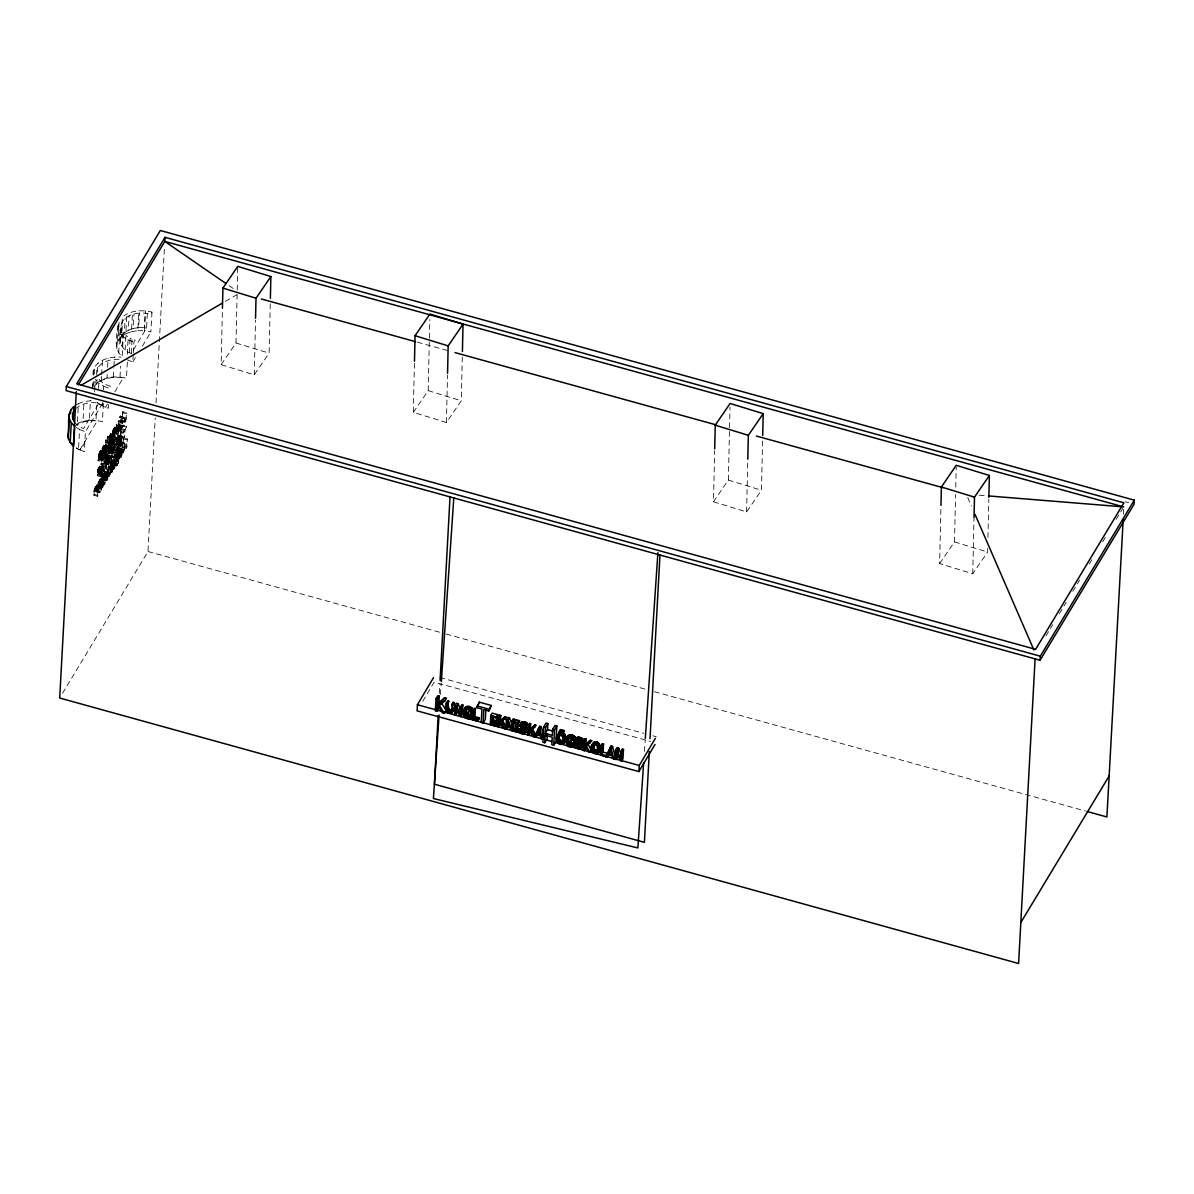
<?xml version="1.0" encoding="UTF-8"?>
<svg xmlns="http://www.w3.org/2000/svg" width="1194" height="1194" viewBox="0 0 1194 1194"><rect width="100%" height="100%" fill="white"/><g stroke="black" fill="none" stroke-linecap="round" stroke-linejoin="round"><path stroke-width="0.75" stroke-dasharray="5 3.75" d="M107.266 452.108L105.759 454.093L106.639 456.571L104.654 462.391L106.535 458.974L106.49 460.153L104.773 463.376L104.341 461.332L107.52 453.929L99.759 451.81L98.012 460.72L101.639 461.735L104.221 456.809L104.191 454.347L102.4 456.571L98.774 455.571L100.789 450.377L107.266 452.108C111.221 447.914 104.102 441.586 102.415 447.795L107.997 449.407M112.743 462.794L109.535 468.003L111.594 461.168L109.818 464.302L115.564 465.958L113.833 469.182L106.908 467.794L106.221 468.914L111.848 470.526L106.221 468.914M99.162 452.899L110.296 456.302L108.266 463.391L110.176 459.929L110.117 461.153L108.176 464.585L101.46 462.988L100.774 464.108L102.102 464.63L100.326 470.749L102.774 464.72M113.43 469.466L115.206 462.182L113.445 465.302L113.505 464.138L115.52 460.884L113.714 468.197L115.624 464.735L115.564 465.958M114.848 438.034C117.042 434.019 109.445 431.795 109.266 436.422L114.848 438.034L112.684 444.258L114.43 441.452L110.236 440.302L108.982 441.72L108.818 449.81L105.191 448.81L106.087 441.467L105.191 448.81M120.713 443.183L115.997 441.884L118.4 435.168L118.549 439.407L115.922 444.496L118.355 437.989L121.967 438.989L119.534 445.496L113.266 443.392L112.579 444.511L117.519 446.034L115.743 452.153L112.132 451.153L113.908 445.034M119.534 445.496C122.057 442.795 125.325 434.72 118.609 435.198M102.639 478.481C101.953 476.734 105.176 467.944 105.609 472.884C106.281 479.272 98.072 480.495 107.564 479.734C113.549 462.406 102.266 480.092 107.564 479.734M116.34 455.75C115.639 454.004 118.863 445.213 119.296 450.168C119.982 456.541 111.773 457.765 121.266 457.018C127.251 439.676 115.967 457.362 121.266 457.018M270.247 303.903L269.128 353.14L254.262 374.841L221.144 364.677L222.442 308.142M221.144 364.677L236.009 342.991L237.173 291.918M237.218 290.097L237.77 266.381M254.262 374.841L255.516 320.126M462.287 357.021L461.287 400.796L446.422 422.482L413.318 412.333L414.437 363.08M413.318 412.333L428.183 390.632L429.81 319.499M446.422 422.482L447.511 375.065M762.578 440.989L761.459 490.227L746.593 511.927L713.49 501.764L714.654 450.69M713.49 501.764L728.355 480.078L730.012 407.124M746.593 511.927L747.802 459.033M987.692 548.419L987.617 552.061L972.752 573.747L939.633 563.598L940.976 505.226M939.633 563.598L954.499 541.897L955.588 494.48M955.752 487.182L956.215 467.123M972.752 573.747L974.035 517.211M987.945 537.464L988.826 499.167M103.997 447.302L103.699 446.452L102.371 448.675L102.177 452.198L103.699 449.78L104.057 445.123L104.236 449.123L102.221 454.63L103.968 451.825L103.908 452.929L101.833 455.929L102.4 447.571L106.4 448.735L107.311 447.466L107.609 448.302M110.117 461.153C100.236 459.197 108.415 456.839 105.52 449.407L107.863 446.153M102.177 452.198L106.206 452.974L107.669 446.138M110.758 441.556L108.669 444.556L109.251 436.198L114.445 437.452C112.52 448.019 111.624 434.153 114.46 436.929M116.564 440.183L118.057 436.362L116.564 440.183L120.191 441.183L121.967 437.601L120.758 438.72L110.848 435.929L110.893 433.765L110.236 440.302M110.893 433.765C110.684 447.213 106.565 436.288 110.848 435.929M114.43 441.452L112.296 445.556L112.37 438.034L114.714 434.78M112.803 463.212L113.236 465.003L115.117 462.003L115.176 460.899L113.43 463.705L115.46 458.197L115.445 454.227L113.639 456.869L119.206 458.481L117.057 464.705L118.042 463.481L118.803 461.899L111.743 459.944L109.818 464.302M114.445 437.452L114.52 434.765M115.206 456.377C110.923 456.735 115.042 467.66 115.266 454.213M118.803 461.899L116.669 466.003L116.728 458.481L118.893 455.212L119.206 458.481M118.833 457.377C114.549 457.75 118.669 468.675 118.893 455.212M103.206 477.406L104.788 472.302L104.714 476.048L103.266 478.122L107.251 479.287L108.773 472.018M106.818 478.406L108.624 473.511L104.266 472.854M116.908 454.123C118.519 460.048 119.803 441.108 116.908 454.123L120.534 455.123L120.788 456.615L121.878 454.824L122.221 450.616L118.49 449.571M77.446 421.616L78.416 403.572L84.058 401.512L93.729 400.527M102.55 403.348L85.416 431.765L84.341 451.616L78.505 449.407L79.58 429.556L75.968 427.243M77.341 423.422L82.983 421.363L84.058 401.512M82.983 421.363L89.341 420.348L90.416 400.483M92.251 388.99L92.639 381.767M93.028 374.543C92.699 360.633 109.773 355.931 121.087 357.215M92.834 386.035L93.028 382.423M93.968 381.274L93.684 386.692C100.997 376.677 115.251 375.483 126.46 378.259L127.34 362.006M94.371 374.05L94.759 366.827M94.639 391.99L95.221 381.17M96.833 383.02L97.027 379.423M97.415 372.2L97.908 363.17M103.4 403.572L102.415 421.616L95.968 420.437L96.953 402.378M98.505 388.528L98.803 383.11L95.326 379.364M99.893 487.943L98.535 489.719L97.49 496.286L93.878 495.286L95.565 486.495L102.221 487.495L103.445 484.257L101.818 487.674L96.087 486.062M93.878 495.286L94.416 494.406C91.102 481.66 103.266 493.182 103.893 484.719C104.55 477.764 98.863 491.913 103.968 479.809L101.714 483.988L101.191 490.152L94.639 488.301M101.386 380.065L101.58 376.453M101.669 374.647L102.46 360.215M96.013 491.749L96.893 484.406L100.505 485.406L100.162 491.868L99.624 492.764L96.013 491.749L96.893 484.406M101.669 471.645L103.624 469.496L103.162 472.914L100.893 476.794L97.281 475.794L97.804 469.63L99.609 466.018L103.669 466.451L103.609 467.555C101.997 474.063 95.371 470.451 100.042 465.451M98.012 460.72L100.281 456.839L100.729 453.436L98.774 455.571M98.639 458.257L100.027 454.705L98.639 458.257L102.251 459.257L103.788 455.675L102.251 459.257M97.281 475.794L99.535 471.914L99.998 468.496L98.042 470.645M97.893 473.317L99.445 469.735L97.893 473.317L108.893 476.257M100.341 478.809L98.102 482.988L97.58 489.152L100.147 484.227L100.132 481.764L98.341 484.003L100.341 478.809L106.744 480.645M97.49 496.286L98.087 489.838L99.938 487.018M108.579 404.647L108.385 408.258L102.55 406.05L102.744 402.438M103.43 389.796L103.624 386.184L98.803 383.11M99.624 492.764L100.505 485.406M101.639 461.735L102.162 455.571L104.4 451.392L102.4 456.571M100.893 476.794L101.43 470.645L103.669 466.451M107.027 378.005L107.221 374.394M107.609 367.17L108.102 358.155M103.684 456.989L102.654 466.869L103.684 456.989L111.475 459.242L111.833 452.78L107.699 451.645L108.355 449.511C124.176 452.78 105.132 442.75 109.43 455.615L108.893 456.511L109.355 450.601L111.34 447.243M101.191 490.152L101.938 488.54M104.371 459.496L108.206 451.78L107.326 459.123M118.251 445.049L105.565 441.332L106.236 439.198L109.863 440.198L109.191 442.332L109.863 440.198M106.236 439.198L105.565 441.332M105.803 453.198L106.4 448.735M104.729 484.286L105.759 474.391L104.729 484.286L98.281 482.421M107.818 436.258L106.803 446.153L107.818 436.258L111.445 437.258L110.952 446.257L110.415 447.153L103.818 445.258M99.609 466.018L106.281 467.869L107.296 457.989M106.281 467.869L107.669 452.675L111.296 453.675L111.833 452.78M108.355 449.511L107.699 451.645M117.624 457.824L113.609 456.645L112.266 471.794L111.729 472.675L108.102 471.675L109.132 461.794L114.296 463.272M108.818 449.81L110.818 440.452M113.37 376.976L113.863 367.961M113.967 366.155L114.445 357.125M108.102 471.675L109.132 461.794M110.415 447.153L111.445 437.258M117.743 326.052L119.773 333.051L123.251 336.798L122.176 356.648C112.191 348.126 117.519 332.827 118.699 321.887M111.37 446.526L118.087 448.272L119.101 438.392L118.624 447.392L111.908 445.631L111.311 452.645M103.147 457.884L110.938 460.123L111.296 453.675M121.833 440.168L112.012 437.482L112.609 431.034L114.46 428.213M116.788 348.752L117.863 328.902M111.908 445.631L111.564 452.093L115.191 453.093L115.534 446.631L114.654 453.989L109.132 452.317M116.594 344.484L118.131 340.365L119.206 320.514M111.729 472.675L112.206 463.69M102.147 454.526L112.52 457.511C109.594 453.451 118.773 446.422 111.102 447.287M115.027 426.601L114.146 433.959L115.027 426.601L121.594 428.437L122.37 421.437L121.833 422.318C122.982 425.154 118.878 435.855 120.251 424.96L119.355 432.318L120.967 429.586L124.579 430.586L124.176 438.168L125.146 429.646L126.713 426.109L123.101 425.109L119.504 431.079M112.52 457.511L113.549 450.944M118.699 352.902L119.773 333.051M147.369 313.515L146.578 328.066L131.295 353.439C117.251 349.543 118.848 332.23 122.445 321.41C128.773 312.768 141.071 311.753 150.743 314.141L151.981 312.097C142.653 309.843 131.937 310.171 123.877 315.873M120.206 416.049L125.654 418.124L120.206 416.049L119.534 417.184L125.594 419.318L123.325 425.736L116.624 423.96L115.743 431.318L118.146 426.915L118.758 420.437L125.43 422.243L125.997 421.303L126.46 412.691L122.848 411.691L121.803 421.243L122.848 411.691M120.504 343.2L121.131 324.962M116.624 423.96C115.251 434.855 119.355 424.154 118.221 421.318L118.758 420.437M118.131 340.365L121.281 336.708L122.355 316.858M118.027 430.138L116.669 431.929L115.639 438.497M120.34 339.514L121.669 335.962L122.445 321.41M120.012 377.065L120.594 366.245M122.146 346.782L122.937 332.23L121.295 328.648M117.773 434.959L118.654 427.616L117.773 434.959L112.251 433.303M122.922 451.168L117.191 449.75L117.818 447.675L121.43 448.675L120.803 450.75L121.43 448.675M117.818 447.675L117.191 449.75M118.43 446.66L118.37 447.795L121.982 448.795L122.549 447.854L122.609 446.72L118.997 445.72L118.43 446.66L122.549 447.854M121.669 335.962L124.385 332.813L125.161 318.261M118.997 445.72L118.087 448.272M119.893 431.422L121.594 428.437M125.146 350.021L125.937 335.469L122.937 332.23M121.281 336.708L125.833 333.753L126.907 313.903M120.967 429.586L120.549 437.168L121.519 428.646L123.325 425.736M117.131 451.123L123.624 452.944L124.415 447.795L126.534 444.272L122.907 443.272L120.788 446.78L119.997 451.944L120.46 443.332L121.027 442.392L124.654 443.392L124.46 446.765L126.579 443.258L122.967 442.243L120.848 445.765L126.862 447.541L127.34 438.944L117.893 436.467M120.848 445.765L121.027 442.392L117.549 441.302M123.101 425.109L123.042 426.124L126.668 427.124M121.982 448.795L122.609 446.72M124.385 332.813L128.31 330.245L129.101 315.694M112.773 430.512L123.057 433.109L126.713 426.109M127.295 354.32L128.071 339.872L123.251 336.798M122.683 447.481L123.713 437.929L122.683 447.481L126.295 448.481L126.862 447.541M123.624 452.944L124.654 443.392M125.43 422.243L126.46 412.691M129.31 352.678L130.101 338.126L125.937 335.469M125.833 333.753L131.474 331.693L132.549 311.828M126.295 448.481L127.34 438.944M131.295 353.439L132.086 338.887M128.31 330.245L133.176 328.469L133.967 313.918M126.997 359.737L132.832 361.946L133.221 354.722M133.325 352.917L133.907 342.081L135.146 340.036L130.101 338.126M131.474 331.693L137.832 330.663L138.907 310.813M133.176 328.469L138.668 327.589L139.459 313.037M146.578 328.066L144.384 327.663L145.175 313.112M151.981 312.097L150.907 331.947L144.459 330.753L145.534 310.903M62.581 693.236L147.981 551.494L155.235 417.81M156.026 402.945L159.25 343.544M159.354 341.678L164.474 246.994M439.377 693.415L439.87 684.147M1123.285 514.33L1123.778 508.435M440.452 694.609L441.213 683.475M644.432 751.384L645.193 740.25M120.534 455.123L122.221 450.616M120.176 430.646L113.982 429.333L112.012 437.482M122.236 436.198C119.534 437.452 118.087 448.138 121.967 438.989M120.191 441.183L120.758 438.72M114.385 468.391L110.102 467.182L111.743 459.944M110.072 456.078L108.057 459.332L107.997 460.496L109.758 457.377L107.982 464.66M118.072 429.213L116.102 432.586L114.46 447.272L115.49 437.392M99.624 484.734L99.729 483.092L98.192 486.674L99.624 484.734L103.251 485.734M121.206 418.094L118.967 425.945L121.967 418.318M98.087 470.108L103.938 471.749L105.714 465.63L104.4 465.108L105.072 463.988L106.445 464.645L101.46 462.988M103.938 471.749L106.4 465.72L100.774 464.108M107.55 469.436L105.773 475.555L108.221 469.526M115.743 452.153L118.206 446.123L112.579 444.511M103.43 475.108L109.385 476.555L111.161 470.436L109.848 469.914L110.52 468.794L111.893 469.451L106.908 467.794M109.385 476.555L111.535 470.436M111.982 463.779L110.236 467.242M102.729 472.943L103.057 470.734L101.52 474.317L102.729 472.943L99.102 471.943M84.923 441.452L82.714 446.69L79.759 449.884A25.417 16.343 3.1 0 1 74.953 446.81M422.78 701.296L434.153 682.177L650.611 741.414M79.834 449.914L97.236 420.915A25.417 16.343 3.1 0 0 74.073 426.885M107.43 404.109L105.46 407.363L98.117 403.318L94.624 399.572M114.848 391.796L123.191 377.946L120.385 377.438A25.417 16.343 3.1 0 0 94.072 387.05M132.832 361.946L135.683 357.2M142.355 346.156L150.907 331.947M119.534 417.184L123.146 418.198L123.833 417.049M115.997 441.884L118.355 437.989M112.132 451.153L114.579 445.123M123.057 433.109L124.579 430.586M116.878 444.392L116.206 445.511L117.519 446.034M103.58 467.6L99.953 466.6M110.938 460.123L111.475 459.242M114.654 453.989L115.191 453.093M1045.959 635.909L1052.705 624.701M1059.391 613.612L1066.182 602.358M1072.824 591.314L1079.645 580M1089.256 564.046L1093.107 557.658M1102.719 541.703L1106.569 535.315M1116.181 519.345L1122.912 508.181M109.52 442.929L113.146 443.929M99.759 451.81L100.789 450.377M73.864 406.527L78.416 403.572M225.353 301.381L236.561 294.858M138.668 327.589L144.384 327.663M137.832 330.663L144.459 330.753M89.341 420.348L95.968 420.437M979.214 495.182L986.632 495.794M439.855 677.52L643.79 733.34M652.73 735.788L656.312 736.758M1125.091 501.734L1128.688 502.734M417.348 342.171L449.645 351.111M122.281 412.631L125.892 413.631M122.37 420.303L125.997 421.303M118.221 421.318L121.833 422.318M118.534 424.616L122.146 425.631M118.012 425.004L122.101 426.213M116.087 424.855L119.713 425.855M118.4 425.795L122.594 426.945L124.833 419.094L123.146 418.198M117.952 425.87L121.564 426.885M118.296 426.362L121.907 427.362M117.818 426.631L121.445 427.631M118.146 426.915L121.773 427.915M117.713 427.004L121.34 428.004M117.445 427.676L121.072 428.676M121.519 428.646L125.146 429.646M117.788 427.93L121.415 428.93M117.236 428.049L120.863 429.049M114.49 427.497L121.191 429.392M117.027 428.347L120.639 429.347M116.788 428.586L120.952 429.825M114.221 428.258L120.191 429.736M113.967 428.422L120.669 430.243M113.714 428.691L120.415 430.512M113.43 429.094L119.937 430.706M113.982 429.333L117.594 430.333M113.191 429.541L123.116 432.094M113.534 429.885L117.146 430.885M112.967 430.004L116.594 431.004M113.34 430.228L116.952 431.228M113.057 430.915L116.669 431.929M112.609 431.034L116.579 432.273M112.475 431.586L116.102 432.586M112.818 432.049L116.445 433.049M112.37 432.138L115.982 433.138M114.684 433.064L118.31 434.064M112.296 432.706L116.37 433.929M118.161 435.317L122.385 436.392M118.878 435.765L124.743 437.243M117.863 435.646L121.49 436.646M110.669 433.9L114.863 434.974M118.922 436.303L122.534 437.303M110.415 434.168L114.967 435.303M117.534 436.123L121.803 437.362M110.146 434.541L115.012 435.825M117.728 436.676L122.519 438.004M117.236 436.676L122.012 438.153M110.4 435.168L114.385 436.273M110.206 435.362L114.997 436.556M116.952 437.273L122.46 438.81M123.146 438.87L126.773 439.87M109.684 435.422L113.624 436.676M116.713 437.885L122.34 439.616M118.296 438.571L121.922 439.586M116.863 438.511L120.475 439.511M116.743 438.914L122.161 440.407M108.744 437.034L114.714 438.765M116.325 439.213L119.952 440.228M109.221 437.303L112.848 438.317M116.669 439.332L121.698 440.75M107.281 437.153L114.266 438.959M118.325 440.213L121.937 441.213M110.549 438.407L114.534 439.467M116.191 439.899L121.549 441.302M110.43 438.84L114.057 439.84M117.758 440.81L121.684 442.004M110.714 439.123L114.34 440.138M116.087 440.601L119.713 441.601M110.281 439.243L113.893 440.243M110.102 439.631L114.117 440.75M116.042 441.287L121.37 442.75M109.893 440.004L113.52 441.004M109.669 440.347L113.281 441.347M117.415 442.467L124.086 444.332M109.43 440.601L113.594 441.81M116.773 442.661L120.385 443.661M109.027 440.825L112.848 441.765M110.355 441.452L114.37 442.556M116.46 443.004L120.654 444.138M105.624 440.198L113.281 442.273M119.803 444.213L116.012 443.272L120.355 444.601M109.415 441.541L113.042 442.541M108.982 441.72L113.684 443.034M116.445 443.974L120.072 444.974M108.445 442.765L112.952 444.168M105.55 442.347L113.385 444.452M108.415 443.481L112.042 444.496M120.788 446.78L124.415 447.795M109.415 443.989L113.027 444.989M108.46 444.034L112.729 445.362M108.535 444.392L112.49 445.556M107.341 445.258L110.952 446.257M118.833 448.287L122.803 449.541M118.609 448.422L122.221 449.422M118.325 448.72L122.892 449.914M117.251 448.616L121.37 449.81M118.012 449.198L122.937 450.451M104.49 445.675L108.117 446.675M110.848 447.437L114.475 448.451M103.565 445.526L107.191 446.526M110.594 447.72L114.206 448.72M118.34 449.645L122.31 450.795M103.311 445.914L108.161 447.198M110.311 448.123L113.937 449.123M117.952 450.138L121.579 451.138M103.55 446.541L107.535 447.646M110.863 448.362L114.475 449.362M118.758 450.526L124.176 452.004M103.371 446.735L108.147 447.914M110.072 448.556L114.251 449.586M117.4 450.422L122.848 451.959M102.833 446.795L106.46 447.795M110.415 448.899L114.027 449.899M117.564 450.929L122.37 452.078M103.162 447.049L109.355 448.914M109.848 449.034L113.475 450.034M104.475 447.675L108.087 448.675M110.221 449.257L116.46 450.974M103.982 447.81L107.594 448.81M110.057 449.601L113.684 450.601M109.654 449.526L113.281 450.526M117.251 451.854L122.251 453.257M116.893 451.884L122.579 453.526M109.49 450.063L113.445 451.302M101.893 448.407L107.505 449.854M117.131 452.377L122.146 453.795M102.371 448.675L107.863 450.123M109.355 450.601L112.982 451.601M116.684 452.675L122.385 454.317M103.803 449.317L107.43 450.332M107.758 450.526L113.326 452.063M117.027 452.929L122.027 454.332M109.251 451.168L112.863 452.168M103.699 449.78L107.684 450.839M116.534 453.466L121.878 454.824M118.519 454.078L122.146 455.078M103.58 450.198L107.49 451.496M109.176 451.735L113.251 452.944M118.087 454.272L121.713 455.287M103.43 450.616L107.057 451.616M116.415 454.257L121.878 455.78M115.042 454.347L121.31 456.078M115.714 454.75L121.579 456.421M103.042 451.377L106.669 452.377M114.773 454.615L121.116 456.377M100.341 450.944L107.579 452.824M114.52 454.989L120.937 456.556M100.699 451.541L106.744 453.168M114.908 455.541L118.654 456.571M114.758 455.615L120.952 457.481M114.042 455.869L119.997 457.302M100.177 452.093L106.191 453.914M114.37 456.123L120.669 457.78M102.132 453.093L106.833 454.407M115.684 456.75L120.236 457.884M115.191 456.899L118.818 457.899M99.714 452.765L107.042 454.929M109.43 455.615L113.057 456.63M99.371 453.362L110.296 456.302M98.923 453.436L105.729 455.332M106.072 455.317L110.326 456.571M115.102 457.929L118.713 458.929M113.117 457.481L119.072 459.212M99.087 454.004L104.445 455.362M115.012 458.406L118.639 459.406M98.714 454.004L105.191 455.854M105.535 456.078L109.147 457.078M98.983 454.347L110.251 457.571M114.922 458.854L118.907 459.914M98.535 454.571L109.788 457.69M100.281 455.198L108.863 457.601M114.788 459.272L118.415 460.287M98.401 455.138L110.102 458.287M115.087 459.571L118.699 460.586M98.789 455.407L104.221 456.809M104.953 457.183L109.639 458.496M114.639 459.69L118.266 460.69M114.46 460.078L118.475 461.197M98.311 455.735L104.072 457.332M105.848 457.929L109.848 459.063M111.908 459.884L117.878 461.451M98.251 456.347L103.893 457.854M104.938 458.108L109.236 459.466M111.52 460.123L115.773 461.377M100.087 457.317L103.714 458.317M105.848 458.929L109.475 459.929M111.266 460.436L117.952 462.257M99.55 457.436L103.162 458.436M104.654 458.794L108.266 459.794M113.4 461.272L117.206 462.212M99.893 457.735L103.52 458.75M105.266 459.153L108.893 460.153M110.982 460.884L118.743 463.003M99.281 457.824L102.893 458.824M105.505 459.63L109.863 460.765M111.46 461.138L117.4 462.988M99.042 458.063L103.311 459.123M110.684 461.391L117.191 463.123M110.967 461.735L118.042 463.481M99.281 458.705L102.908 459.705M105.191 460.257L109.55 461.526M111.923 462.078L118.251 464.003M110.4 461.988L117.758 464.003M98.759 459.108L102.609 460.003M104.609 460.571L108.55 461.839M98.58 459.153L102.206 460.153M105.624 461.212L109.594 462.347M111.296 462.735L117.519 464.376M104.759 461.272L108.385 462.287M113.355 463.6L117.758 464.899M98.55 459.839L102.177 460.839M104.341 461.332L107.967 462.347M110.385 462.914L114.684 464.272M104.669 461.66L116.4 464.944M104.624 462.033L108.251 463.033M111.296 463.735L117.4 465.436M104.162 462.093L108.639 463.212M110.102 463.585L116.445 465.481M104.654 462.391L108.938 463.585M112.908 464.839L117.102 465.809M109.848 464.257L116.848 466.003M104.087 462.809L108.654 464.048M104.087 463.197L108.385 464.376M104.132 463.466L108.176 464.585M110.639 465.063L114.997 466.332M110.057 465.376L113.684 466.376M110.385 465.645L113.997 466.645M111.072 466.003L115.042 467.152M110.206 466.078L113.833 467.093M109.788 466.138L114.4 467.555M110.117 466.466L114.728 467.794M110.072 466.839L114.087 468.018M109.609 466.899L113.714 468.197M103.191 465.988L106.818 466.988M109.535 467.615L114.102 468.854M109.535 468.003L113.833 469.182M109.579 468.272L113.624 469.391M99.027 466.884L102.639 467.884M99.445 467.167L103.057 468.167M98.968 467.839L102.594 468.839M98.43 467.973L103.624 469.496M108.639 470.779L112.266 471.794M99.595 468.526L103.206 469.526M98.192 468.511L103.714 469.824M101.027 469.57L104.654 470.57M98.356 469.078L103.714 470.436M97.983 469.063L102.535 470.332M104.908 471.152L109.102 472.272M98.236 469.406L103.669 470.884M97.804 469.63L102.714 470.943M104.639 471.451L109.206 472.645M99.535 470.272L103.594 471.376M104.311 471.928L109.236 473.182M97.669 470.212L103.475 471.869M104.639 472.361L108.535 473.346M104.475 472.555L109.221 473.899M97.565 470.809L103.326 472.406M103.997 472.511L108.669 473.824M97.52 471.421L103.162 472.914M103.699 473.152L107.684 474.242M105.535 473.675L109.161 474.675M99.356 472.391L102.968 473.391M103.878 473.645L110.102 475.376M98.803 472.496L107.057 474.854M99.162 472.809L102.774 473.809M103.699 474.093L109.042 475.466M98.535 472.899L102.162 473.899M98.296 473.137L102.565 474.197M103.565 474.585L108.55 475.973M98.55 473.779L102.162 474.779M98.027 474.182L101.863 475.063M102.997 475.406L108.699 477.048M97.848 474.227L101.475 475.227M103.341 475.66L108.326 477.048M102.833 476.197L108.46 477.809M97.818 474.913L101.43 475.913M103.221 476.854L108.012 478.003M102.729 476.988L108.191 478.51M103.997 477.809L107.624 478.809M102.654 477.779L107.893 479.152M103.266 478.122L107.415 479.107M103.356 478.301L107.102 479.346M102.684 479.018L107.251 480.212M103.356 479.51L106.982 480.51M99.893 479.376L103.52 480.376M100.281 479.913L103.908 480.913L100.251 479.958M99.326 480.242L103.356 481.525M99.266 481.197L102.893 482.197M98.729 481.316L102.356 482.331M99.893 481.869L105.266 483.391M98.938 481.794L103.997 483.182M98.49 481.869L103.206 483.197M100.386 482.779L104.012 483.779M98.535 482.764L103.968 484.242M99.386 483.301L103.445 484.257M98.102 482.988L103.893 484.719M98.386 483.466L101.997 484.466M97.968 483.57L103.774 485.227M98.356 483.839L102.49 485.003M97.863 484.152L103.624 485.749M97.818 484.764L103.46 486.271M99.654 485.734L103.266 486.749M96.356 485.301L103.072 487.167M98.833 486.242L102.46 487.256M99.236 486.54L102.863 487.54M95.833 486.227L102.46 488.137M95.565 486.495L102.162 488.421M95.296 486.898L99.46 488.137M95.61 487.361L99.236 488.361M95.042 487.346L101.729 489.271M95.386 487.674L99.012 488.689M94.833 487.809L98.818 489.033M94.908 488.719L98.535 489.719M94.475 488.839L98.087 489.838M94.804 489.077L98.43 490.077M94.341 489.376L97.953 490.376M94.684 489.838L98.311 490.853M94.222 489.943L97.848 490.943M96.535 490.868L100.162 491.868M94.147 490.51L98.236 491.719M94.102 491.092L97.729 492.107M94.416 494.406L98.027 495.406M147.981 551.494L444.272 633.521M446.078 634.014L645.402 689.207M654.372 691.684L1085.346 811.01M954.499 541.897L987.617 552.061M728.355 480.078L761.459 490.227M428.183 390.632L461.287 400.796M236.009 342.991L269.128 353.14M128.071 339.872L133.907 342.081M103.624 386.184L109.46 388.408L110.699 386.349A21.955 14.104 3.1 0 1 98.49 378.543M79.58 429.556L85.416 431.765M97.729 402.96L102.55 406.05M76.103 447.869L78.505 449.407M229.054 285.635L235.173 289.843M967.722 497.525L971.394 506.002M93.222 370.931L93.416 375.214M96.848 374.961A21.955 14.104 3.1 0 1 120.728 359.424M74.446 421.915A21.955 14.104 3.1 0 0 81.625 427.81L83.61 428.556L98.893 403.184L96.699 402.781A21.955 14.104 3.1 0 0 76.685 407.93M101.594 474.287L101.117 483.272L102.132 473.391L101.594 474.287"/><path stroke-width="1.5" d="M448.78 701.102L447.407 703.4C442.825 712.594 454.839 716.878 451.69 704.579L453.078 702.296L454.213 702.609C457.481 715.848 441.78 717.087 446.272 703.087L447.646 700.788L448.78 701.102C447.899 703.43 447.466 711.848 452.242 709.743M222.442 308.142L222.905 288.082L237.77 266.381L270.874 276.545L270.381 298.425M255.546 318.291L256.009 298.231L270.874 276.545M414.482 361.26L415.064 335.723L429.93 314.037L463.033 324.186L462.406 351.543M447.556 373.244L448.168 345.887L463.033 324.186M714.699 448.869L715.236 425.168L730.101 403.468L763.205 413.631L762.712 435.512M747.802 459.033L748.339 435.317L763.205 413.631M940.976 505.226L941.379 486.988L956.245 465.302L989.363 475.466L988.856 497.346M974.035 517.211L974.498 497.152L989.363 475.466M66.327 386.543L66.103 390.617L1040.064 660.267L1134.076 504.226L1134.3 500.152L160.339 230.502L66.327 386.543L1040.287 656.193L1134.3 500.152M73.177 419.169L73.864 406.527C65.804 413.348 69.924 425.124 68.118 434.153C67.565 438.959 70.162 443.272 73.685 446.317M68.312 438.422L69.192 414.303M70.521 413.796L70.715 410.199M70.207 442.571L71.282 422.721L69.386 418.572M76.297 391.662L59.7 698.027L1018.601 963.498L1035.094 658.998M73.789 444.511L74.67 428.273M164.996 237.337L76.715 383.871L1035.616 649.342L1123.912 502.823L164.996 237.337L164.787 241.412L78.416 384.767M433.526 677.64L417.422 704.744L417.094 710.863L638.924 771.578L655.028 744.474M448.481 706.699L444.272 713.355L442.347 712.818L438.213 706.191L437.034 707.176L438.84 704.176L439.273 696.162L437.78 695.759L435.974 698.759L435.317 710.863L436.81 711.281L438.616 708.281L437.123 707.863M436.81 711.281L437.467 699.177L439.273 696.162M438.168 715.654L434.452 784.219L644.402 842.337L649.327 751.548M440.079 680.446L450.019 497.002M451.929 712.743L453.078 702.296M457.198 707.788L456.929 712.743L455.556 715.042L454.496 714.743L454.989 705.49L456.377 703.206L458.138 703.699L460.765 710.549M455.556 715.042L456.004 706.758L459.6 716.161L461.003 716.549L462.391 714.251L462.884 705.012L461.824 704.714L460.451 707.012L460.033 714.549L456.75 705.982L458.138 703.699M461.003 716.549L461.511 707.296L462.884 705.012M467.242 713.549L467.182 714.639L469.481 715.266L469.346 717.534C461.048 718.967 464.57 704.027 470.675 711.997L472.242 708.266C463.287 699.953 458.809 721.534 470.436 718.46L471.824 716.176L472.033 712.206L468.63 711.266L467.242 713.549L470.66 714.49L472.033 712.206M468.57 712.34L468.63 711.266M470.779 712.027L472.242 708.266M470.436 718.46L470.66 714.49M474.958 716.624L475.406 708.475L474.272 708.161L472.884 710.445L472.391 719.698L477.794 721.191L479.227 717.803L474.958 716.624L473.585 718.922L477.854 720.101L479.227 717.803M473.585 718.922L474.033 710.758L475.406 708.475M476.928 707.699L479.301 702.147L491.167 705.445L488.809 710.982L483.809 709.609L483.077 722.967L481.212 722.46L481.943 709.087L476.928 707.699L479.301 702.147M477.794 721.191L477.854 720.101M485.883 709.191L485.346 719.221L483.077 722.967M488.809 710.982L491.167 705.445M497.808 714.669L496.361 718.057L497.808 714.669L492.182 713.116L490.794 715.415L490.301 724.654L495.928 726.206L497.361 722.833L492.868 721.579L491.495 723.877L495.988 725.116L497.361 722.833M491.495 723.877L491.868 716.818L497.614 718.295L496.167 721.683L491.674 720.445M492.868 721.579L493.167 716.296M495.928 726.206L495.988 725.116M496.167 721.683L497.614 718.295M498.256 717.475L497.749 726.713L498.883 727.027L500.271 724.743L500.779 715.49L499.629 715.176L498.256 717.475L499.391 717.788L500.779 715.49M498.883 727.027L499.629 715.176M508.569 721.997L508.301 726.967L506.928 729.25L505.868 728.967L506.36 719.713L507.748 717.43L509.51 717.922L512.136 724.773M506.928 729.25L507.375 720.982L510.972 730.385L512.375 730.773L513.763 728.474L514.256 719.236L513.196 718.937L511.823 721.236L511.405 728.773L508.122 720.206L509.51 717.922M512.375 730.773L512.883 721.519L514.256 719.236M514.345 730.355L515.465 730.668L516.838 728.37L515.718 728.056L514.286 731.295L517.659 732.235L519.091 728.997L517.972 728.683L516.599 730.982L517.718 731.28L519.091 728.997M515.465 730.668L515.853 723.31L514.793 722.057L516.166 719.758L519.539 720.698L518.106 723.922L517.002 723.624L516.599 730.982M516.166 719.758L514.748 722.997M517.659 732.235L517.718 731.28M518.106 723.922L519.539 720.698M517.972 728.683L518.375 721.325L519.494 721.639M519.42 730.579L519.256 732.086C522.942 737.116 529.703 730.624 523.032 728.37C516.599 723.698 526.629 727.086 525.927 725.624C508.107 719.012 534.957 738.683 519.42 730.579L520.793 728.28L524.763 730.504L523.39 732.803M525.778 727.056L527.315 723.325C525.524 721.027 519.718 721.012 521.256 725.012M528.151 725.758L527.658 734.997L528.793 735.31L530.166 733.026L530.673 723.773L529.539 723.46L528.151 725.758L529.285 726.071L530.673 723.773M528.793 735.31L529.285 726.071M529.33 727.161L529.539 723.46M547.509 730.4L547.882 723.579L545.986 723.057L543.703 726.862L542.867 742.205L544.748 742.728L547.046 738.922L547.285 734.414M544.748 742.728L545.583 727.385L547.882 723.579M545.165 735.22L552.24 737.176L551.822 744.683L553.717 745.205L556.001 741.414L556.837 726.056L554.956 725.534L552.658 729.34L552.329 735.37L545.255 733.4L547.553 729.594L552.852 731.071M553.717 745.205L554.538 729.862L556.837 726.056M559.016 733.116L560.464 729.609L561.598 729.922L561.538 731.131L560.165 733.429L559.016 733.116L560.464 729.609M560.165 733.429L561.598 729.922M561.449 732.549L561.389 733.773L562.523 734.086L563.971 730.579L562.837 730.265L561.449 732.549L562.598 732.877L562.523 734.086M557.896 737.101C558.031 725.818 571.657 737.564 563.658 743.19C557.628 748.862 552.643 733.34 560.717 734.579L562.837 730.265M569.971 741.996L569.911 743.071L572.195 743.698L572.075 745.966C563.762 747.399 567.299 732.474 573.404 740.429L574.971 736.713C566.001 728.4 561.523 749.966 573.165 746.907L574.538 744.608L574.762 740.638L571.344 739.698L569.971 741.996L573.374 742.937L574.762 740.638M571.344 739.698L568.657 745.205M573.165 746.907L573.374 742.937M581.269 745.593C578.478 747.519 575.866 740.653 574.851 745.922L574.762 747.459C594.448 755.369 562.568 732.176 582.821 738.698L581.284 742.414C579.956 738.698 573.508 742.996 577.717 739.19M576.224 743.623L576.881 745.698M582.821 738.698L581.284 742.414M583.165 750.369L583.672 741.116L585.045 738.832L586.179 739.146L585.687 748.384L584.299 750.683L583.165 750.369L584.553 748.071L585.687 748.384M584.299 750.683L585.045 738.832M603.104 752.101L607.373 753.28L605.985 755.578L601.716 754.399L603.104 752.101L603.537 743.952L602.403 743.638L601.03 745.922L600.522 755.175L607.224 757.026L608.597 754.727M601.716 754.399L602.164 746.235L603.537 743.952M602.209 747.34L602.403 743.638M605.985 755.578L605.925 756.668L607.373 753.28M621.373 755.011L618.731 748.16L616.97 747.668L615.597 749.966L615.089 759.205L616.164 759.503L617.537 757.205L617.895 750.593M616.164 759.503L616.611 751.235L620.208 760.623L621.611 761.011L622.999 758.712L623.492 749.474L622.432 749.175L621.044 751.474L620.641 759.026L617.358 750.444L618.731 748.16M621.611 761.011L622.432 749.175M638.924 771.578L639.253 765.458L655.357 738.355M650.029 738.579L659.969 555.135M1040.064 660.267L1040.287 656.193M1123.181 519.569L1106.898 816.965L1087.137 811.502M439.079 715.012L433.407 798.532L637.88 847.949L643.67 762.533M441.332 681.61L453.795 497.898M645.312 738.385L657.909 552.703M557.688 738.623C565.613 725.922 563.583 754.921 557.688 738.623L559.329 734.788M592.224 748.19C600.149 735.474 598.119 764.488 592.224 748.19L594.149 743.772L592.493 746.638M468.376 717.564L469.749 715.281L465.973 712.788L466.197 708.385M563.658 743.19L563.971 737.444L560.717 734.579M571.09 746.011L572.478 743.713L568.702 741.22L568.911 736.817L567.046 740.34M598.194 752.757C603.343 739.579 583.075 743.787 593.896 753.444C606.298 756.533 597.075 732.683 592.418 745.563M464.421 710.117L465.257 707.505M567.15 738.549L567.971 735.937M522.256 723.534L522.524 721.773L521.151 724.071M576.389 741.19L577.224 739.355L581.448 740.996M577.777 738.892L578.045 737.146L576.538 739.474M574.851 745.922C591.015 752.892 569.239 741.384 576.657 739.429M524.554 731.579C531.957 731.28 521.733 720.982 520.868 726.653M580.747 746.966C587.015 745.429 576.896 736.788 576.374 742.026M535.927 737.28L536.897 734.937L540.598 735.967L541.285 738.773L542.494 739.101L543.882 736.817L541.27 726.713L539.763 726.295L534.763 736.967L535.927 737.28L537.3 734.997M607.224 757.026L608.194 754.683M537.3 733.982L539.046 729.862L540.3 734.817L537.3 733.982L539.852 728.937M608.597 753.712L610.343 749.593L611.597 754.548L608.597 753.712L609.985 751.429M539.763 726.295L534.763 736.967M611.059 746.026L606.074 756.712L611.059 746.026L612.567 746.444L615.179 756.548L613.806 758.847L612.582 758.503L611.895 755.698L607.447 754.414M564.359 739.429C562.807 743.056 558.061 739.34 559.061 736.325M598.895 748.981C597.358 752.608 592.597 748.892 593.597 745.892M599.955 749.728L599.089 751.011M463.451 710.505L466.794 708.669L470.869 710.564M566.165 738.952L567.837 737.295L570.508 737.31L573.583 738.996L573.508 740.459L574.777 738.146L573.642 737.026M444.705 697.669L438.929 702.49L437.123 705.49L442.899 700.669L444.705 697.669L446.511 698.177L444.69 701.177L439.392 705.49L444.272 713.355M445.974 708.609L447.347 706.326M445.974 709.594L447.347 707.296M447.138 710.206L448.511 707.908M447.243 710.654L448.616 708.355M447.407 711.072L448.795 708.788M447.69 711.52L449.063 709.221M448.063 711.878L449.437 709.579M448.526 712.161L449.914 709.878M454.213 702.609L452.824 704.893L451.69 704.579M449.093 712.37L450.466 710.072M449.66 712.475L451.048 710.191M450.153 712.46L451.526 710.161M450.541 712.311L451.929 710.012M450.869 712.042L452.466 709.415M452.526 710.43L453.914 708.132M450.989 713.46L453.302 710.445M451.496 713.191L453.81 709.057M454.496 714.743L455.869 712.445L456.929 712.743M463.182 711.385L465.809 706.952M465.108 708.863L466.496 706.564M465.899 708.669L467.287 706.385M464.526 711.236L466.585 707.938M464.317 711.908L465.705 709.609M464.227 712.699L465.615 710.4M466.794 708.669L468.167 706.385M464.242 713.564L465.615 711.266M464.362 714.355L465.735 712.057M467.779 708.863L469.167 706.579M464.6 715.072L465.973 712.788M468.511 709.117L469.899 706.833M464.944 715.728L466.332 713.445M465.406 716.296L466.779 714.012M469.257 709.475L470.645 707.176M465.944 716.758L467.317 714.475M470.033 709.937L471.421 707.654M466.555 717.131L467.944 714.833M467.272 717.385L468.645 715.087M493.122 717.057L491.734 719.355L496.226 720.594M504.599 728.609L500.868 722.609L502.241 720.31L505.972 726.325L504.599 728.609L503.122 728.206L499.958 723.146L499.062 723.892M504.913 716.639L499.137 722.609L504.913 716.639L506.301 717.027L500.868 722.609M505.868 728.967L507.241 726.668L508.301 726.967M517.002 723.624L518.375 721.325M519.718 725.37L521.614 722.251M519.644 725.907L522.032 721.967M521.703 723.982L523.091 721.698M520.823 726.116L523.703 721.713M521.047 727.101L522.435 724.803M522.987 724.146L524.36 721.863M521.42 727.489L522.793 725.206M521.987 727.877L523.375 725.579M523.853 724.43L525.226 722.146M520.077 731.28L521.465 728.997M524.629 724.788L526.002 722.504M520.868 731.892L522.241 729.594M523.032 728.37L524.405 726.086M521.674 732.355L523.047 730.056M525.226 726.489L527.315 723.325M524.166 728.937L525.539 726.653M522.435 732.638L523.823 730.355M524.972 729.519L526.36 727.221M525.554 730.161L526.927 727.877M523.853 733.892L525.241 731.594M525.748 730.534L527.121 728.236M525.867 730.922L527.255 728.638M524.435 733.773L525.823 731.489M524.957 733.564L527.33 729.549M525.345 733.265L527.241 730.071M534.494 736.892L530.763 730.892L532.151 728.594L535.867 734.594L534.494 736.892L533.017 736.474L529.867 731.429L528.957 732.176M534.822 724.922L529.032 730.892L534.822 724.922L536.196 725.31L530.763 730.892M542.494 739.101L539.897 728.997L541.27 726.713M556.882 736.34L559.15 732.743M556.628 737.235L558.001 734.952M558.359 734.653L559.747 732.355M556.494 738.295L557.882 735.997M559.076 734.444L560.449 732.146M557.956 737.071L559.598 734.206M557.777 737.788L559.15 735.489M559.867 734.414L561.255 732.131M557.688 739.489L559.061 737.205M557.777 740.28L559.165 737.982M561.598 734.892L563.971 730.579M557.986 740.981L559.359 738.698M558.285 741.608L559.673 739.325M562.359 735.355L563.732 733.071M558.673 742.146L560.061 739.862M563.016 735.937L564.389 733.653M559.135 742.578L560.508 740.295M559.673 742.922L561.046 740.623M563.553 736.623L564.926 734.34M560.27 743.146L561.643 740.847M563.971 737.444L565.359 735.161M560.867 743.25L562.255 740.952M561.419 743.22L562.807 740.922M564.269 738.37L565.643 736.086M561.911 743.041L563.299 740.758M562.344 742.743L565.807 737.101M564.434 740.489L565.807 738.205M562.553 744.131L565.031 740.907M564.299 741.549L565.687 739.265M563.165 743.743L565.419 740.161M565.896 739.817L568.523 735.385M567.837 737.295L569.21 735.011M568.628 737.116L570.001 734.817M566.941 741.131L568.329 738.847M569.508 737.116L570.896 734.817M566.956 741.996L568.344 739.713M567.075 742.787L568.463 740.504M570.508 737.31L571.881 735.011M567.314 743.519L568.702 741.22M571.239 737.564L572.613 735.265M567.672 744.175L569.045 741.877M571.986 737.907L573.359 735.608M568.12 744.743L569.508 742.444M572.762 738.385L574.135 736.086M569.284 745.563L570.657 743.265M572.911 739.892L574.971 736.713M569.986 745.817L571.374 743.534M575.239 740.743L577.12 737.623M575.15 741.28L577.538 737.34M577.224 739.355L578.597 737.056M577.836 739.384L579.209 737.086M576.568 742.474L577.941 740.176M578.493 739.519L579.881 737.235M576.926 742.862L578.314 740.578M577.508 743.235L578.881 740.952M579.359 739.802L580.747 737.519M575.598 746.653L576.971 744.355M580.135 740.161L581.523 737.877M576.374 747.25L577.762 744.966M578.538 743.743L579.926 741.444M577.18 747.728L578.568 745.429M579.672 744.31L581.045 742.026M577.956 748.011L579.329 745.728M580.493 744.892L581.866 742.593M578.896 748.16L580.284 745.877M579.284 748.145L580.672 745.847M581.06 745.534L582.448 743.25M579.612 748.041L581.597 745.101M581.254 745.892L582.642 743.608M581.388 746.295L582.762 744.011M579.956 749.145L581.329 746.862M580.463 748.937L582.836 744.922M586.179 739.146L584.806 741.429L583.672 741.116M580.866 748.623L582.747 745.444M587.657 743.966L591.388 749.966L590 752.265L586.284 746.25L591.717 740.668L590.329 740.295L585.926 743.966M584.538 746.265L590.329 740.295M586.284 746.25L591.717 740.668M591.433 745.907L593.702 742.295M591.164 746.802L592.552 744.519M592.911 744.205L594.284 741.922M593.612 744.011L595 741.713M592.314 747.354L593.702 745.056M594.418 743.981L595.791 741.698M592.224 749.056L593.612 746.757M595.269 744.131L596.642 741.847M592.328 749.847L593.702 747.548M592.522 750.548L593.911 748.265M596.134 744.459L597.507 742.161M592.836 751.175L594.209 748.892M596.896 744.922L598.284 742.623M593.224 751.713L594.597 749.429M597.552 745.504L598.94 743.205M593.672 752.145L595.06 749.862M594.209 752.474L595.582 750.19M598.09 746.19L599.478 743.907M594.806 752.713L596.194 750.414M598.507 747.011L599.895 744.713M595.418 752.817L596.791 750.519M595.97 752.787L597.343 750.489M598.806 747.937L600.194 745.638M596.463 752.608L599.075 748.28M596.896 752.295L600.343 746.668M598.97 750.056L600.358 747.757M597.104 753.698L598.478 751.399M598.851 751.116L600.224 748.832M613.806 758.847L611.194 748.742L612.567 746.444M623.492 749.474L622.119 751.757L621.044 751.474M1020.825 922.544L1109.301 775.697M438.84 704.176L440.019 703.191M584.478 747.548L585.373 746.802L588.538 751.847L590 752.265M594.493 743.325L595.418 742.832M81.296 385.155L222.159 303.246M522.823 722.922L524.3 722.922M470.257 716.355L471.824 716.176M572.986 744.787L574.538 744.608M988.483 495.943L1123.688 506.898L164.787 241.412L225.994 283.53M597 751.638L595.269 751.16M417.422 704.744L551.598 741.459M555.165 742.444L639.253 765.458M261.292 298.963L415.557 341.678M455.018 352.603L715.116 424.601M756.384 436.034L942.932 487.674M477.033 705.908L488.898 709.191M560.404 730.818L561.538 731.131M562.762 731.474L563.911 731.788M543.703 726.862L545.583 727.385M552.658 729.34L554.538 729.862M559.076 731.907L560.225 732.221M435.974 698.759L437.467 699.177M442.899 700.669L444.69 701.177M527.151 724.758L525.912 723.668M472.167 709.729L470.929 708.579M446.272 703.087L447.407 703.4M454.989 705.49L456.75 705.982M460.451 707.012L461.511 707.296M472.884 710.445L474.033 710.758M490.794 715.415L496.42 716.967M503.54 718.937L504.913 719.31M506.36 719.713L508.122 720.206M511.823 721.236L512.883 721.519M514.793 722.057L518.166 722.982M533.434 727.221L534.822 727.594M538.375 728.579L539.897 728.997M588.955 742.578L590.329 742.966M601.03 745.922L602.164 746.235M609.671 748.325L611.194 748.742M615.597 749.966L617.358 750.444M520.793 728.28L521.375 730.325M460.988 713.863L462.391 714.251M475.122 717.773L479.167 718.907M493.092 722.758L497.301 723.922M499.137 724.43L500.271 724.743M504.495 725.907L505.972 726.325M512.36 728.086L513.763 728.474M529.032 732.698L530.166 733.026M534.405 734.191L535.867 734.594M616.477 756.906L617.537 757.205M941.379 486.988L974.498 497.152M715.236 425.168L748.339 435.317M415.064 335.723L448.168 345.887M222.905 288.082L256.009 298.231M523.748 731.415L522.106 730.773M449.66 710.863L450.422 711.131M579.821 738.295L580.642 738.593M71.282 422.721L74.759 426.467M532.031 730.4L533.614 732.922M502.137 722.116L503.704 724.654M441.198 702.475L446.078 710.34M592.881 748.608L593.299 749.414M558.344 739.041L558.762 739.847M564.031 734.892L564.538 736.22M975.08 514.465L1033.929 650.043M74.446 421.915A21.955 14.104 3.1 0 1 75.625 408.93M73.64 445.631A25.417 16.343 3.1 0 1 71.476 443.064"/></g></svg>
